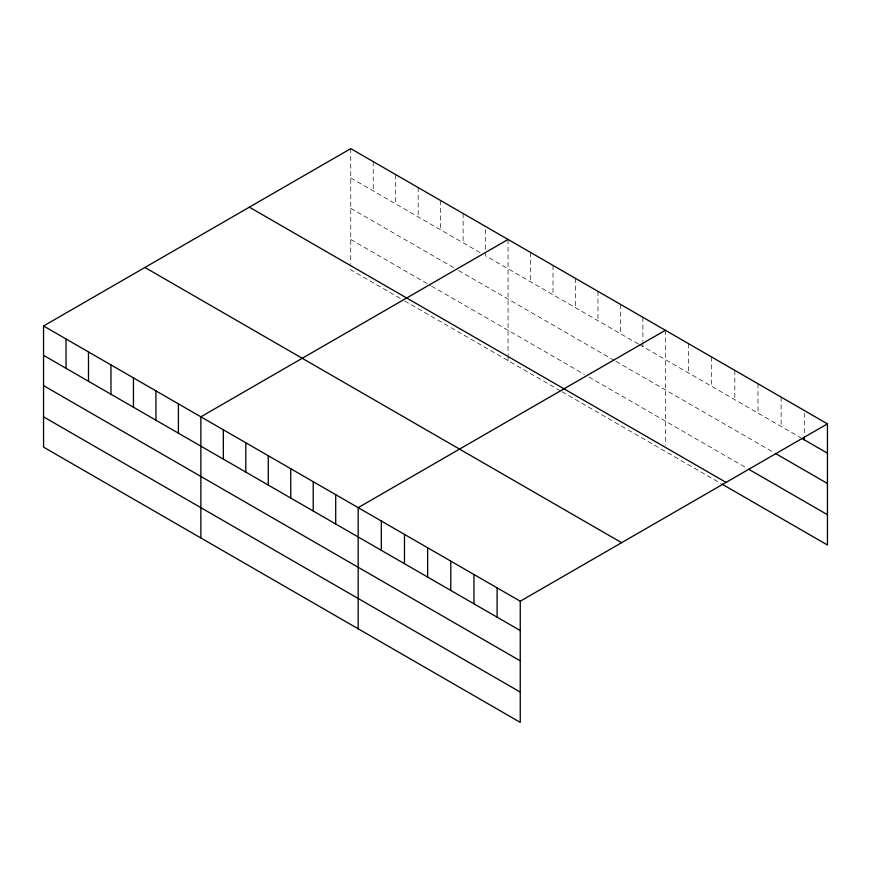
<?xml version="1.0" encoding="UTF-8"?>
<svg xmlns="http://www.w3.org/2000/svg" width="871" height="871" viewBox="0 0 871 871"><rect width="100%" height="100%" fill="white"/><g stroke="black" fill="none" stroke-linecap="round" stroke-linejoin="round"><path stroke-width="0.65" stroke-dasharray="4.36 3.27" d="M350.752 148.636L350.752 263.467M350.752 177.967L479.965 252.568M638.399 344.034L485.583 255.813L485.583 226.482M639.532 344.687L800.819 437.808M350.752 208.267L454.129 267.941M458.614 270.543L614.806 360.714M615.928 361.367L774.199 452.735M350.752 239.481L430.524 285.536M431.646 286.189L584.463 374.421M588.959 377.012L746.414 467.912M400.192 298.328L350.752 269.781L350.752 264.73M404.677 300.92L560.87 391.09M561.991 391.743L720.938 483.514M804.292 413.159L804.292 435.816M781.145 397.122L781.145 426.452M757.988 383.752L757.988 413.083M734.83 370.393L734.83 399.713M711.683 357.023L711.683 386.343M688.526 343.653L688.526 372.973M665.368 330.283L665.368 445.114M642.896 317.305L642.896 341.301M642.896 342.63L642.896 346.636M620.424 304.338L620.424 333.658M597.952 291.36L597.952 320.68M575.481 278.382L575.481 307.713M553.009 265.415L553.009 294.736M530.537 252.438L530.537 281.758M508.054 239.46L508.054 355.553M508.054 356.816L508.054 360.605M463.111 213.515L463.111 242.835M440.639 200.537L440.639 229.857M418.167 187.559L418.167 216.89M395.695 174.592L395.695 203.912M373.224 161.614L373.224 190.934"/><path stroke-width="1.31" d="M43.55 325.994L520.248 601.219L520.248 722.364L43.55 447.139L43.55 325.994L350.752 148.636L827.45 423.861L827.45 545.006L722.103 484.178M508.054 239.46L200.863 416.817L200.863 537.962M665.368 330.283L358.177 507.641L358.177 628.786M520.248 601.219L827.45 423.861M801.984 438.483L827.45 453.181M775.353 453.41L827.45 483.481M748.722 469.251L827.45 514.707M249.367 207.167L726.076 482.392M144.924 267.473L621.633 542.687M43.55 355.324L520.248 630.539M43.55 385.624L520.248 660.839M43.55 416.839L520.248 692.064M804.292 437.155L804.292 439.811M497.101 587.849L497.101 617.18M473.944 574.479L473.944 603.81M450.786 561.12L450.786 590.44M427.639 547.75L427.639 577.07M404.482 534.38L404.482 563.7M381.324 521.01L381.324 550.33M335.705 494.674L335.705 523.994M313.222 481.696L313.222 511.016M290.751 468.718L290.751 498.038M268.279 455.74L268.279 485.071M245.807 442.773L245.807 472.093M223.335 429.795L223.335 459.115M178.392 403.85L178.392 433.17M155.92 390.872L155.92 420.192M133.437 377.894L133.437 407.214M110.965 364.916L110.965 394.247M88.494 351.949L88.494 381.269M66.022 338.971L66.022 368.291"/></g></svg>
